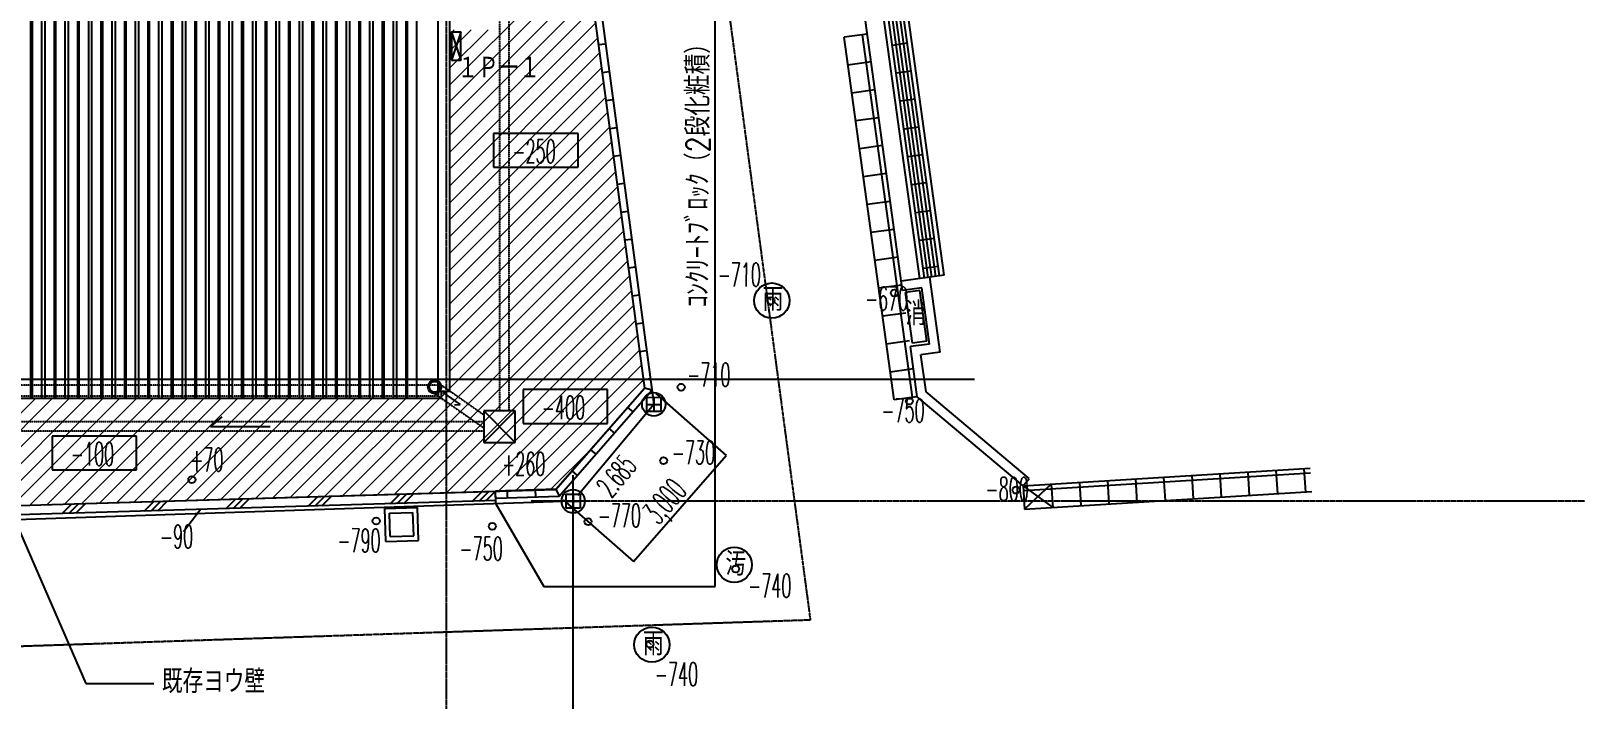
# Model space of a CAD drawing. Header units: millimetres. Extents: x 5204 to 163252, y 3613 to 115772.
# Drawn here: x 77475 to 110411, y 28339 to 42576 of the extents above; entities that cross this region are included whole.
import ezdxf

# ---------------------------------------------------------------- set-up
doc = ezdxf.new("R2010")
doc.units = ezdxf.units.MM
doc.header["$LTSCALE"] = 0.2
doc.header["$PDMODE"] = 1
doc.linetypes.add('CENTER', pattern=[50.8, 31.75, -6.35, 6.35, -6.35])
doc.linetypes.add('HIDDEN', pattern=[0.375, 0.25, -0.125])
for name, color, linetype in [('0-0', 7, 'Continuous'), ('0-1', 7, 'Continuous'), ('92 設備記述', 3, 'Continuous'), ('A_緑地', 3, 'Continuous')]:
    doc.layers.add(name, color=color, linetype=linetype)
doc.layers.add('A_通芯', color=8, linetype='Continuous', plot=False)
doc.styles.get("Standard").update_dxf_attribs({"font": 'simplex.shx', "width": 0.8, "height": 700, "bigfont": 'extfont2.shx'})
doc.styles.add('Standard-A', font='romans.shx', dxfattribs={"bigfont": 'extfont2.shx'})

msp = doc.modelspace()

# ---------------------------------------------------------------- hatches: boundary and pattern name
at = {"layer": 'A_緑地', "lineweight": 5, "true_color": 0x00ff00}
h = msp.add_hatch(dxfattribs=at)
h.set_pattern_fill('ANSI31', color=3, scale=80)
h.set_pattern_definition([(45, (-146691.18, 5533.57), (-179.60512, 179.60512), [])])
h.paths.add_polyline_path([(86412, 34895), (86222, 34895), (86222, 34745), (64985, 34745), (64985, 33132), (60742, 33132), (60742, 31977), (88668, 32805), (90561, 34966), (89106, 45826), (89061, 45821), (88283, 51492), (87561, 51492), (87561, 42602), (86412, 42602)])

# ---------------------------------------------------------------- linework, layer by layer
at = {"layer": '0-0', "color": 7, "linetype": 'Continuous'}
for p, q in [((81788, 32401), (81994, 32607)), ((81933, 32405), (82139, 32611)), ((83391, 32448), (83597, 32655)), ((83536, 32453), (83743, 32659)), ((83682, 32457), (83888, 32663)), ((85140, 32500), (85346, 32707)), ((85285, 32505), (85492, 32711)), ((85431, 32509), (85637, 32715)), ((86889, 32552), (87095, 32758)), ((87034, 32557), (87241, 32763)), ((87180, 32561), (87386, 32767)), ((78144, 32293), (78350, 32499)), ((78290, 32297), (78496, 32503)), ((78435, 32302), (78642, 32508)), ((79893, 32345), (80099, 32551)), ((80039, 32349), (80245, 32555)), ((80184, 32353), (80391, 32560)), ((81642, 32397), (81848, 32603))]:
    msp.add_line(p, q, dxfattribs=at)
at = {"layer": '0-1', "color": 7}
for p, q in [((82784, 94116), (90759, 34619)), ((95885, 34714), (94818, 42440)), ((21463, 35155), (97602, 35155)), ((86162, 35025), (86162, 34795)), ((86262, 34874), (86629, 34617)), ((86507, 34609), (86629, 34617)), ((90759, 34619), (89141, 32675)), ((89042, 13635), (89042, 33112)), ((98670, 32385), (104793, 32759)), ((89041, 32555), (52779, 31347))]:
    msp.add_line(p, q, dxfattribs=at)
at = {"layer": '0-1', "color": 7, "linetype": 'Continuous'}
for p, q in [((86162, 34895), (86162, 61975)), ((86412, 34895), (86412, 62225)), ((77477, 34745), (77477, 61675)), ((77507, 34745), (77507, 61675)), ((77977, 34745), (77977, 61675)), ((78007, 34745), (78007, 61675)), ((78477, 34745), (78477, 61675)), ((78507, 34745), (78507, 61675)), ((78977, 34745), (78977, 61675)), ((79007, 34745), (79007, 61675)), ((79477, 34745), (79477, 61675)), ((79507, 34745), (79507, 61675)), ((79977, 34745), (79977, 61675)), ((80007, 34745), (80007, 61675)), ((80477, 34745), (80477, 61675)), ((80507, 34745), (80507, 61675)), ((80977, 34745), (80977, 61675)), ((81007, 34745), (81007, 61675)), ((81477, 34745), (81477, 61675)), ((81507, 34745), (81507, 61675)), ((81977, 34745), (81977, 61675)), ((82007, 34745), (82007, 61675)), ((82477, 34745), (82477, 61675)), ((82507, 34745), (82507, 61675)), ((82977, 34745), (82977, 61675)), ((83007, 34745), (83007, 61675)), ((83477, 34745), (83477, 61675)), ((83507, 34745), (83507, 61675)), ((83977, 34745), (83977, 61675)), ((84007, 34745), (84007, 61675)), ((84477, 34745), (84477, 61675)), ((84507, 34745), (84507, 61675)), ((84977, 34745), (84977, 61675)), ((85007, 34745), (85007, 61675)), ((85477, 34745), (85477, 61675)), ((85507, 34745), (85507, 61675)), ((85707, 34745), (85707, 61675)), ((95324, 42432), (93481, 55777)), ((96436, 37297), (93877, 55832)), ((96535, 37311), (93976, 55846)), ((96615, 37321), (94055, 55856)), ((96694, 37332), (94135, 55867)), ((96773, 37343), (94214, 55878)), ((96852, 37354), (94293, 55889)), ((96952, 37368), (94392, 55903)), ((89106, 45826), (90561, 34966)), ((92067, 30737), (92067, 44219)), ((86644, 42550), (86444, 41950)), ((86444, 42550), (86644, 41950)), ((95313, 42509), (94818, 42440)), ((96281, 34769), (95214, 42495)), ((89730, 42297), (89581, 42277)), ((96068, 37044), (95324, 42432)), ((96168, 42312), (95851, 42268)), ((95395, 41915), (94900, 41846)), ((89810, 41702), (89661, 41683)), ((96250, 41717), (95933, 41673)), ((95477, 41320), (94982, 41252)), ((89889, 41108), (89741, 41088)), ((96332, 41123), (96015, 41079)), ((89969, 40513), (89820, 40493)), ((95559, 40726), (95064, 40657)), ((96414, 40528), (96097, 40485)), ((87345, 40392), (87345, 39672)), ((89145, 40392), (87345, 40392)), ((89145, 39672), (89145, 40392)), ((90049, 39918), (89900, 39899)), ((95641, 40131), (95146, 40063)), ((96496, 39934), (96179, 39890)), ((87345, 39672), (89145, 39672)), ((95723, 39537), (95228, 39469)), ((90129, 39324), (89980, 39304)), ((96578, 39340), (96261, 39296)), ((95805, 38943), (95310, 38874)), ((90208, 38729), (90060, 38709)), ((96660, 38745), (96343, 38702)), ((95887, 38348), (95392, 38280)), ((90288, 38134), (90139, 38114)), ((96742, 38151), (96425, 38107)), ((95970, 37754), (95474, 37686)), ((96825, 37557), (96508, 37513)), ((90368, 37540), (90219, 37520)), ((96649, 37326), (96040, 37242)), ((96952, 37368), (96649, 37326)), ((96869, 35734), (96649, 37326)), ((90447, 36945), (90299, 36925)), ((96052, 37160), (95556, 37091)), ((96478, 37101), (96068, 37044)), ((96433, 37043), (96132, 37001)), ((96281, 35923), (96132, 37001)), ((96582, 35964), (96433, 37043)), ((96643, 35904), (96478, 37101)), ((96134, 36565), (95638, 36497)), ((90527, 36350), (90378, 36330)), ((96216, 35971), (95720, 35903)), ((96643, 35904), (96233, 35848)), ((96582, 35964), (96281, 35923)), ((90607, 35756), (90458, 35736)), ((96380, 34782), (96233, 35848)), ((96869, 35734), (96458, 35677)), ((96567, 34886), (96458, 35677)), ((96298, 35377), (95802, 35308)), ((87972, 34933), (87972, 34213)), ((89772, 34933), (87972, 34933)), ((88672, 32810), (90561, 34966)), ((88742, 32662), (90719, 34919)), ((89772, 34213), (89772, 34933)), ((90687, 35161), (90538, 35141)), ((90719, 34919), (90561, 34966)), ((86222, 34745), (38262, 34745)), ((86412, 34895), (86162, 34895)), ((86222, 34895), (86222, 34745)), ((90609, 34469), (90610, 34769)), ((90609, 34469), (90610, 34769)), ((90609, 34619), (90909, 34618)), ((90609, 34619), (90909, 34618)), ((90610, 34769), (90910, 34768)), ((90610, 34769), (90910, 34768)), ((90760, 34769), (90759, 34469)), ((90760, 34769), (90759, 34469)), ((90801, 34847), (92304, 33529)), ((90910, 34768), (90909, 34468)), ((90910, 34768), (90909, 34468)), ((96380, 34782), (95885, 34714)), ((98640, 32884), (96380, 34782)), ((98768, 33038), (96567, 34886)), ((81550, 34356), (81303, 34146)), ((87132, 34484), (87132, 33809)), ((87132, 34484), (87807, 33809)), ((87132, 33809), (87807, 34484)), ((87807, 34484), (87132, 34484)), ((87807, 33809), (87807, 34484)), ((90200, 34553), (90315, 34457)), ((90909, 34468), (90609, 34469)), ((90909, 34468), (90609, 34469)), ((77927, 33943), (77927, 33223)), ((79727, 33943), (77927, 33943)), ((79727, 33223), (79727, 33943)), ((81303, 34146), (82576, 34146)), ((87972, 34213), (89772, 34213)), ((89804, 34102), (89919, 34006)), ((87132, 33809), (87807, 33809)), ((89408, 33650), (89524, 33554)), ((90327, 31273), (92304, 33529)), ((77927, 33223), (79727, 33223)), ((89013, 33199), (89128, 33103)), ((98640, 32884), (104762, 33258)), ((98640, 32884), (98768, 33038)), ((98646, 32785), (104769, 33158)), ((99837, 32957), (99868, 32458)), ((100436, 32994), (100467, 32495)), ((101035, 33030), (101066, 32531)), ((101634, 33067), (101664, 32568)), ((102233, 33104), (102263, 32604)), ((102832, 33140), (102862, 32641)), ((103431, 33177), (103461, 32678)), ((104030, 33213), (104060, 32714)), ((104628, 33250), (104659, 32751)), ((49342, 31639), (87386, 32767)), ((88672, 32810), (87386, 32767)), ((87392, 32567), (87386, 32767)), ((87394, 32500), (87386, 32767)), ((87391, 32617), (88742, 32662)), ((87631, 32775), (87636, 32625)), ((88231, 32795), (88236, 32645)), ((88672, 32810), (88742, 32662)), ((88891, 32406), (88892, 32706)), ((88891, 32406), (88892, 32706)), ((88892, 32706), (89192, 32705)), ((88892, 32706), (89192, 32705)), ((89042, 32705), (89041, 32405)), ((89042, 32705), (89041, 32405)), ((89192, 32705), (89191, 32405)), ((89192, 32705), (89191, 32405)), ((98640, 32884), (98670, 32385)), ((98640, 32884), (99269, 32422)), ((98670, 32385), (99238, 32921)), ((99238, 32921), (99269, 32422)), ((87392, 32567), (49348, 31439)), ((81102, 32383), (80731, 31906)), ((85021, 32397), (85721, 32418)), ((85042, 31697), (85021, 32397)), ((85124, 32300), (85624, 32315)), ((85139, 31800), (85124, 32300)), ((85639, 31815), (85624, 32315)), ((85741, 31718), (85721, 32418)), ((87394, 32500), (88412, 30737)), ((88830, 32585), (90327, 31273)), ((88891, 32556), (89191, 32555)), ((88891, 32556), (89191, 32555)), ((89191, 32405), (88891, 32406)), ((89191, 32405), (88891, 32406)), ((85042, 31697), (85741, 31718)), ((85139, 31800), (85639, 31815)), ((88412, 30737), (92067, 30737))]:
    msp.add_line(p, q, dxfattribs=at)
at = {"layer": '0-1', "color": 8, "linetype": 'Continuous'}
for p, q in [((77707, 34745), (77707, 61675)), ((77777, 34745), (77777, 61675)), ((78207, 34745), (78207, 61675)), ((78277, 34745), (78277, 61675)), ((78707, 34745), (78707, 61675)), ((78777, 34745), (78777, 61675)), ((79207, 34745), (79207, 61675)), ((79277, 34745), (79277, 61675)), ((79707, 34745), (79707, 61675)), ((79777, 34745), (79777, 61675)), ((80207, 34745), (80207, 61675)), ((80277, 34745), (80277, 61675)), ((80707, 34745), (80707, 61675)), ((80777, 34745), (80777, 61675)), ((81207, 34745), (81207, 61675)), ((81277, 34745), (81277, 61675)), ((81707, 34745), (81707, 61675)), ((81777, 34745), (81777, 61675)), ((82207, 34745), (82207, 61675)), ((82277, 34745), (82277, 61675)), ((82707, 34745), (82707, 61675)), ((82777, 34745), (82777, 61675)), ((83207, 34745), (83207, 61675)), ((83277, 34745), (83277, 61675)), ((83707, 34745), (83707, 61675)), ((83777, 34745), (83777, 61675)), ((84207, 34745), (84207, 61675)), ((84277, 34745), (84277, 61675)), ((84707, 34745), (84707, 61675)), ((84777, 34745), (84777, 61675)), ((85207, 34745), (85207, 61675)), ((85277, 34745), (85277, 61675))]:
    msp.add_line(p, q, dxfattribs=at)
at = {"layer": '0-1', "color": 8, "linetype": 'HIDDEN', "ltscale": 30}
for p, q in [((87470, 53620), (87470, 34484)), ((87670, 53620), (87670, 34484)), ((86162, 35025), (38322, 35025)), ((86153, 35084), (87132, 34399)), ((86162, 34795), (38322, 34795)), ((86021, 34896), (87132, 34118)), ((87132, 34246), (76376, 34246)), ((87132, 34046), (76376, 34046))]:
    msp.add_line(p, q, dxfattribs=at)
at = {"layer": '0-1', "color": 7, "linetype": 'Continuous'}
msp.add_lwpolyline([(86444, 41950), (86644, 41950), (86644, 42550), (86444, 42550), (86444, 41950)], close=True, dxfattribs=at)
at = {"layer": '0-1', "color": 7, "linetype": 'Continuous', "const_width": 0.004}
for points in [[(92225, 33529, 1), (92384, 33529, 1)], [(90248, 31273, 1), (90407, 31273, 1)]]:
    msp.add_lwpolyline(points, format="xyb", close=True, dxfattribs=at)
at = {"layer": '0-1', "color": 7, "linetype": 'Continuous'}
for centre, radius in [((93261, 36825), 75), ((95891, 36992), 75), ((86087, 34990), 145), ((86087, 34990), 115), ((91344, 34984), 75), ((90759, 34619), 250), ((90759, 34619), 250), ((96211, 34688), 75), ((90970, 33420), 75), ((80908, 33014), 75), ((89041, 32555), 250), ((89041, 32555), 250), ((98487, 32791), 75), ((84839, 32133), 75), ((87316, 32018), 75), ((89359, 32121), 75), ((92507, 31112), 75), ((90677, 29510), 75)]:
    msp.add_circle(centre, radius, dxfattribs=at)
at = {"layer": '0-1', "color": 7}
for centre in [(90759, 34619), (89041, 32555)]:
    msp.add_circle(centre, 250, dxfattribs=at)
for p in [(77482, 42480), (77482, 42480), (77482, 42480), (77482, 42480), (77482, 42480), (77482, 42480), (77482, 42480), (77482, 42480), (77482, 42480), (77482, 42479), (77482, 42479), (77482, 42479), (77483, 42480), (77483, 42480), (77483, 42480), (77483, 42479), (79482, 42480), (79482, 42480), (79482, 42480), (79482, 42480), (79482, 42480), (79482, 42480), (79482, 42480), (79482, 42480), (79482, 42480), (79482, 42480), (79482, 42480), (79482, 42480), (79482, 42480), (79482, 42480), (79482, 42480), (79482, 42480), (79482, 42480), (79482, 42480), (79482, 42479), (79482, 42479), (79482, 42479), (79482, 42479), (79482, 42479), (79482, 42479), (79483, 42480), (79483, 42480), (79483, 42480), (79483, 42480), (79483, 42480), (79483, 42480), (79483, 42479), (79483, 42479), (77482, 41867), (77482, 41867), (77482, 41867), (77482, 41867), (77482, 41867), (77482, 41867), (77482, 41867), (77482, 41867), (77482, 41867), (77482, 41867), (77482, 41867), (77482, 41867), (77482, 41867), (77482, 41867), (77482, 41867), (77482, 41867), (77482, 41867), (77482, 41867), (77482, 41866), (77482, 41866), (77482, 41866), (77482, 41866), (77482, 41866), (77482, 41866), (77483, 41867), (77483, 41867), (77483, 41867), (77483, 41867), (77483, 41867), (77483, 41867), (77483, 41866), (77483, 41866), (78238, 41867), (78238, 41867), (78238, 41867), (78238, 41867), (78238, 41867), (78238, 41867), (78238, 41866), (78238, 41866), (78239, 41867), (78239, 41867), (78239, 41867), (78239, 41867), (78239, 41867), (78239, 41867), (78239, 41867), (78239, 41867), (78239, 41867), (78239, 41867), (78239, 41867), (78239, 41867), (78239, 41867), (78239, 41867), (78239, 41867), (78239, 41867), (78239, 41867), (78239, 41867), (78239, 41866), (78239, 41866), (78239, 41866), (78239, 41866), (78239, 41866), (78239, 41866), (79482, 41867), (79482, 41867), (79482, 41867), (79482, 41867), (79482, 41867), (79482, 41867), (79482, 41867), (79482, 41867), (79482, 41867), (79482, 41867), (79482, 41867), (79482, 41867), (79482, 41867), (79482, 41867), (79482, 41867), (79482, 41867), (79482, 41867), (79482, 41867), (79482, 41866), (79482, 41866), (79482, 41866), (79482, 41866), (79482, 41866), (79482, 41866), (79483, 41867), (79483, 41867), (79483, 41867), (79483, 41867), (79483, 41867), (79483, 41867), (79483, 41866), (79483, 41866), (79507, 41867), (79507, 41867), (79507, 41867), (79507, 41867), (79507, 41867), (79507, 41867), (79507, 41867), (79507, 41867), (79507, 41867), (79507, 41866), (79507, 41866), (79507, 41866), (79508, 41867), (79508, 41867), (79508, 41867), (79508, 41866), (78238, 41617), (78238, 41617), (78238, 41617), (78238, 41616), (78239, 41617), (78239, 41617), (78239, 41617), (78239, 41617), (78239, 41617), (78239, 41617), (78239, 41617), (78239, 41617), (78239, 41617), (78239, 41616), (78239, 41616), (78239, 41616), (79232, 40238), (79232, 40238), (79232, 40238), (79232, 40237), (79232, 40237), (79232, 40237), (79232, 40237), (79232, 40237), (79232, 40237), (79232, 40237), (79232, 40237), (79232, 40237), (79233, 40238), (79233, 40237), (79233, 40237), (79233, 40237), (77732, 40135), (77732, 40135), (77732, 40135), (77732, 40135), (77732, 40135), (77732, 40135), (77732, 40135), (77732, 40135), (77732, 40135), (77732, 40134), (77732, 40134), (77732, 40134), (77733, 40135), (77733, 40135), (77733, 40135), (77733, 40134), (79232, 40135), (79232, 40135), (79232, 40135), (79232, 40135), (79232, 40135), (79232, 40135), (79232, 40135), (79232, 40135), (79232, 40135), (79232, 40134), (79232, 40134), (79232, 40134), (79233, 40135), (79233, 40135), (79233, 40135), (79233, 40134)]:
    msp.add_point(p, dxfattribs=at)
at = {"layer": '92 設備記述'}
for p, q in [((77042, 32361), (78650, 28674)), ((78650, 28674), (80094, 28674))]:
    msp.add_line(p, q, dxfattribs=at)
for centre in [(93278, 36830), (92477, 31200), (90719, 29497)]:
    msp.add_circle(centre, 375, dxfattribs=at)
at = {"layer": 'A_緑地'}
for p, q in [((89106, 45826), (90561, 34966)), ((86412, 34895), (86412, 42602)), ((88668, 32805), (90561, 34966)), ((86222, 34745), (64985, 34745)), ((86222, 34895), (86222, 34745)), ((86412, 34895), (86222, 34895)), ((60742, 31977), (88668, 32805))]:
    msp.add_line(p, q, dxfattribs=at)
at = {"layer": 'A_通芯', "linetype": 'CENTER', "ltscale": 2}
for p, q in [((84645, 100556), (94099, 30022)), ((86342, 25862), (86342, 80249)), ((119223, 32555), (88142, 32555)), ((94099, 30022), (52825, 28647))]:
    msp.add_line(p, q, dxfattribs=at)

# ---------------------------------------------------------------- texts
at = {"layer": '0-1', "color": 7, "width": 0.5}
for s, height, rotation, p in [('-250', 500, 359.84, (87746, 39763)), ('-710', 500, 359.84, (92123, 37134)), ('-670', 500, 359.84, (95266, 36623)), ('-710', 500, 359.84, (91472, 35003)), ('-400', 500, 359.84, (88373, 34304)), ('-750', 500, 359.84, (95616, 34237)), ('-100', 500, 359.84, (78328, 33314)), ('+70', 500, 359.84, (80874, 33192)), ('+260', 500, 359.84, (87526, 33103)), ('-730', 500, 359.84, (91145, 33345)), ('2.685', 460, 50.3847, (89857, 32606)), ('3,000', 500, 48.7735, (90858, 32030)), ('-800', 500, 359.84, (97837, 32568)), ('-770', 500, 359.84, (89564, 32003)), ('-90', 500, 359.84, (80227, 31555)), ('-790', 500, 359.84, (84012, 31471)), ('-750', 500, 359.84, (86618, 31297)), ('-740', 500, 359.84, (92773, 30507)), ('-740', 500, 359.84, (90783, 28621))]:
    msp.add_text(s, height=height, rotation=rotation, dxfattribs=at).set_placement(p)
at = {"layer": '92 設備記述', "style": 'Standard-A', "width": 0.8}
msp.add_text('ｺﾝｸﾘｰﾄﾌﾞﾛｯｸ（2段化粧積）', height=500, rotation=90, dxfattribs=at).set_placement((91953, 36686))
for s, p in [('１Ｐー１', (86573, 41538)), ('雨', (93083, 36608)), ('消', (96126, 36303)), ('汚', (92289, 30970)), ('雨', (90531, 29267)), ('既存ヨウ壁', (80269, 28466))]:
    msp.add_text(s, height=500, dxfattribs=at).set_placement(p)

doc.saveas('drawing.dxf')
